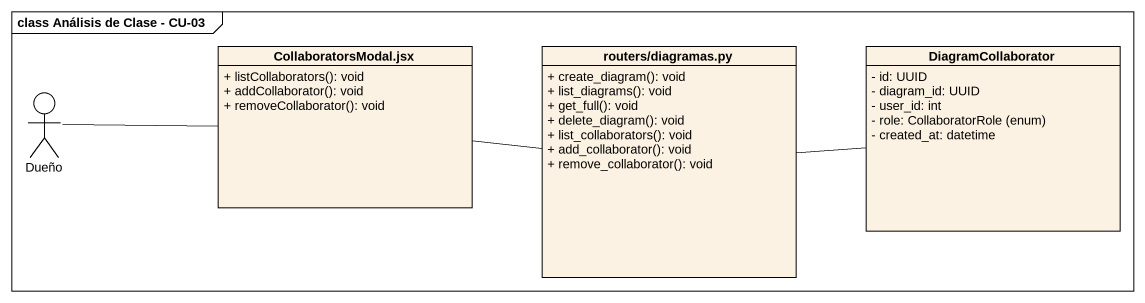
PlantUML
@startuml
mainframe class Análisis de Clase - CU-03
allowmixing
hide circle
hide empty members
skinparam classAttributeIconSize 0
class "CollaboratorsModal.jsx" as CollaboratorsModal_jsx {
  + listCollaborators(): void
  + addCollaborator(): void
  + removeCollaborator(): void
}
class "routers/diagramas.py" as routers_diagramas_py {
  + create_diagram(): void
  + list_diagrams(): void
  + get_full(): void
  + delete_diagram(): void
  + list_collaborators(): void
  + add_collaborator(): void
  + remove_collaborator(): void
}
class DiagramCollaborator {
  - id: UUID
  - diagram_id: UUID
  - user_id: int
  {field} - role: CollaboratorRole (enum)
  - created_at: datetime
}
actor Dueño
CollaboratorsModal_jsx -right- routers_diagramas_py
routers_diagramas_py -right- DiagramCollaborator
Dueño -right- CollaboratorsModal_jsx
@enduml
